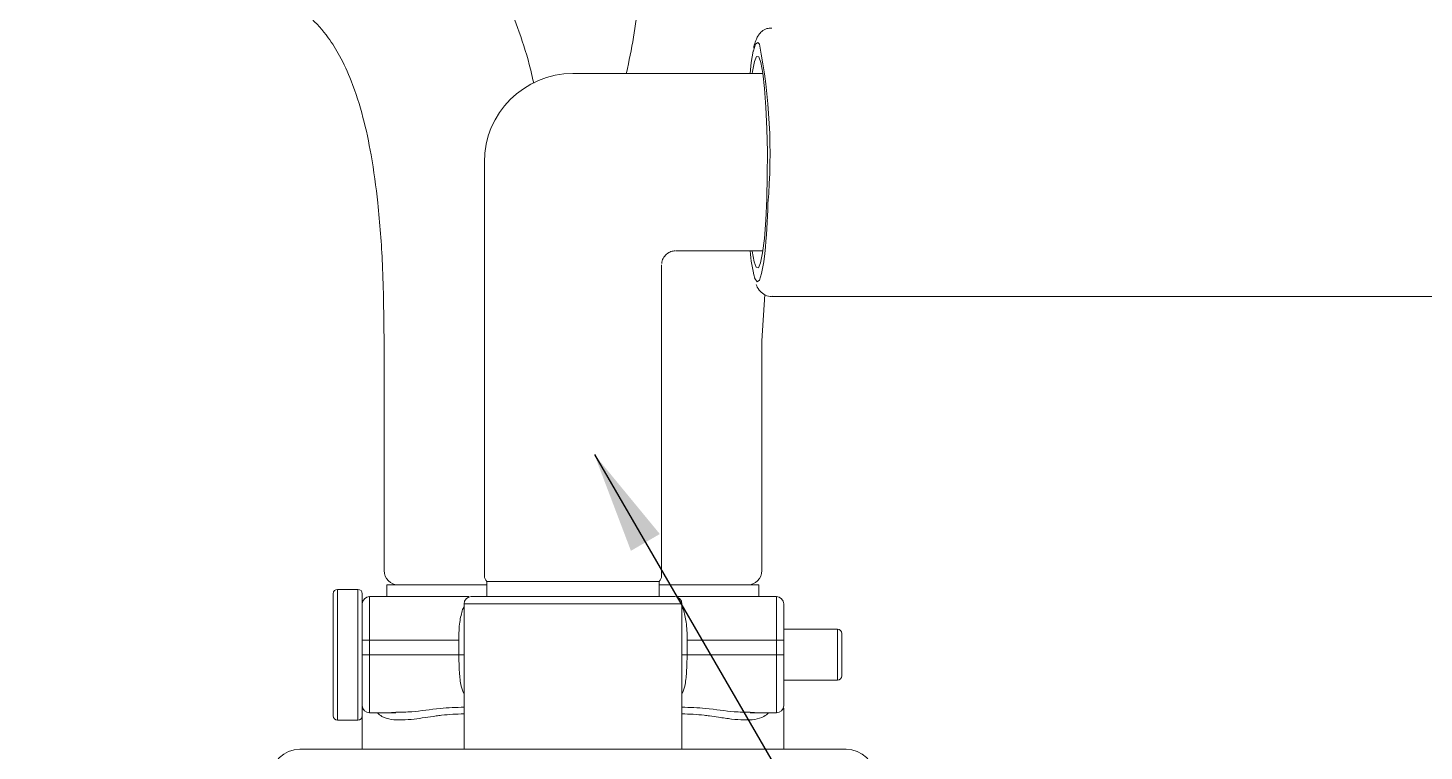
# Model space of a CAD drawing. Extents: x 14808 to 20058, y -13198 to -11680.
# Drawn here: x 15950.83 to 15998.87, y -12186.83 to -12161.95 of the extents above; entities that cross this region are included whole.
import ezdxf

# ---------------------------------------------------------------- set-up
doc = ezdxf.new("R2010")
doc.units = 0
doc.header["$LTSCALE"] = 7
doc.header["$MEASUREMENT"] = 0
doc.layers.get('0').update_dxf_attribs({"color": 2, "linetype": 'CONTINUOUS'})
doc.layers.add('D', color=2, linetype='CONTINUOUS')
doc.layers.add('DWG', color=7, linetype='CONTINUOUS')
doc.styles.add('GHS', font='romans', dxfattribs={"bigfont": 'ghs'})
doc.dimstyles.new('STANDARD$7', dxfattribs={"dimtxt": 3.5, "dimasz": 3, "dimexe": 1, "dimexo": 0.0625, "dimgap": 1, "dimtad": 1, "dimdec": 4, "dimzin": 0, "dimdsep": 46, "dimtxsty": 'GHS', "dimcen": 1, "dimclrt": 2, "dimadec": 0, "dimazin": 0, "dimtfac": 1, "dimtdec": 4, "dimtofl": 0, "dimtmove": 0, "dimatfit": 3, "dimfxl": 1, "dimtolj": 1, "dimtzin": 0, "dimarcsym": 0})

msp = doc.modelspace()

# ---------------------------------------------------------------- hatches: boundary and pattern name
at = {"linetype": 'Continuous', "lineweight": 0}
h = msp.add_hatch(dxfattribs=at)
h.set_pattern_fill('ANSI31', color=2, scale=0.5, style=0)
h.set_pattern_definition([(45, (16191.9034, -11909.3088), (-1.122532, 1.122532), [])])
edge = h.paths.add_edge_path(flags=0)
edge.add_ellipse((16030.803, -12189.068), major_axis=(12.5, 0), ratio=0.999976, start_angle=270, end_angle=359)
edge.add_line((16043.301, -12189.286), (16044.134, -12141.568))
edge.add_line((16044.134, -12141.568), (16042.634, -12141.568))
edge.add_line((16042.634, -12141.568), (16041.802, -12189.251))
edge.add_ellipse((16031.303, -12189.068), major_axis=(-10.5, 0), ratio=0.999976, start_angle=90, end_angle=179, ccw=False)
edge.add_line((16031.303, -12199.568), (15949.231, -12199.568))
edge.add_ellipse((15949.231, -12206.068), major_axis=(6.5, 0), ratio=0.999976, start_angle=90, end_angle=175.904)
edge.add_ellipse((15942.249, -12205.568), major_axis=(0.5, 0), ratio=0.999976, start_angle=270, end_angle=355.904, ccw=False)
edge.add_line((15942.249, -12206.068), (15941.205, -12206.068))
edge.add_line((15941.205, -12206.068), (15941.217, -12206.768))
edge.add_line((15941.217, -12206.768), (15942.22, -12206.768))
edge.add_line((15942.22, -12206.768), (15942.242, -12208.068))
edge.add_line((15942.242, -12208.068), (15944.195, -12208.068))
edge.add_line((15944.195, -12208.068), (15944.223, -12206.48))
edge.add_ellipse((15949.222, -12206.568), major_axis=(-5, 0), ratio=0.999976, start_angle=270, end_angle=359, ccw=False)
edge.add_line((15949.222, -12201.568), (16030.803, -12201.568))

# ---------------------------------------------------------------- linework, layer by layer
at = {"color": 7, "linetype": 'Continuous', "lineweight": 15}
for p, q in [((15976.118, -12163.518), (15969.582, -12163.518)), ((15966.532, -12166.568), (15966.532, -12180.803)), ((15973.116, -12169.618), (15976.118, -12169.618)), ((15972.632, -12180.803), (15972.632, -12170.102)), ((15976.082, -12172.718), (15976.189, -12171.127)), ((15976.43, -12171.193), (16002.815, -12171.193)), ((15963.082, -12172.718), (15963.082, -12180.618)), ((15976.082, -12180.618), (15976.082, -12172.705)), ((15962.182, -12181.268), (15961.482, -12181.268)), ((15961.482, -12181.268), (15961.482, -12185.768)), ((15962.182, -12185.768), (15962.182, -12181.268)), ((15963.182, -12181.118), (15963.182, -12181.518)), ((15963.182, -12181.118), (15966.619, -12181.118)), ((15966.619, -12180.993), (15966.619, -12181.518)), ((15966.619, -12180.993), (15972.544, -12180.993)), ((15972.544, -12181.518), (15972.544, -12180.993)), ((15972.544, -12181.118), (15975.982, -12181.118)), ((15975.982, -12181.518), (15975.982, -12181.118)), ((15961.332, -12185.618), (15961.332, -12181.418)), ((15962.332, -12181.418), (15962.332, -12185.618)), ((15962.582, -12181.518), (15962.582, -12183.018)), ((15965.994, -12181.518), (15962.582, -12181.518)), ((15965.832, -12181.768), (15965.832, -12186.768)), ((15973.332, -12181.768), (15965.832, -12181.768)), ((15976.582, -12181.518), (15973.169, -12181.518)), ((15973.332, -12186.768), (15973.332, -12181.768)), ((15976.582, -12183.018), (15976.582, -12181.518)), ((15965.832, -12181.874), (15965.786, -12181.957)), ((15978.682, -12182.643), (15976.832, -12182.643)), ((15978.682, -12184.393), (15978.682, -12182.643)), ((15978.832, -12182.793), (15978.832, -12184.243)), ((15962.332, -12183.018), (15962.582, -12183.018)), ((15962.582, -12183.018), (15965.652, -12183.018)), ((15962.582, -12183.018), (15962.582, -12183.518)), ((15965.652, -12183.518), (15965.652, -12183.018)), ((15973.511, -12183.018), (15973.511, -12183.518)), ((15973.511, -12183.018), (15976.582, -12183.018)), ((15976.582, -12183.518), (15976.582, -12183.018)), ((15976.582, -12183.018), (15976.832, -12183.018)), ((15976.832, -12183.018), (15976.832, -12183.518)), ((15962.582, -12183.518), (15962.332, -12183.518)), ((15965.652, -12183.518), (15962.582, -12183.518)), ((15962.582, -12183.518), (15962.582, -12185.518)), ((15976.582, -12183.518), (15973.511, -12183.518)), ((15976.832, -12183.518), (15976.582, -12183.518)), ((15976.582, -12185.518), (15976.582, -12183.518)), ((15976.832, -12184.393), (15978.682, -12184.393)), ((15962.332, -12185.618), (15962.332, -12186.768)), ((15962.582, -12185.518), (15963.488, -12185.518)), ((15963.488, -12185.498), (15963.338, -12185.503)), ((15975.83, -12185.503), (15975.678, -12185.498)), ((15975.678, -12185.518), (15976.582, -12185.518)), ((15976.832, -12186.768), (15976.832, -12185.355)), ((15961.482, -12185.768), (15962.182, -12185.768)), ((15960.185, -12186.768), (15978.979, -12186.768))]:
    msp.add_line(p, q, dxfattribs=at)
at = {"color": 8, "linetype": 'Continuous', "lineweight": 15}
msp.add_line((15973.377, -12181.957), (15973.332, -12181.874), dxfattribs=at)
at = {"color": 8, "linetype": 'Continuous', "lineweight": 15, "flags": 128}
for points in [[(15976.001, -12162.51), (15975.947, -12162.446), (15975.867, -12162.503), (15975.79, -12162.737), (15975.787, -12162.747)], [(15975.834, -12170.557), (15975.838, -12170.566), (15975.917, -12170.689), (15975.997, -12170.633), (15976.074, -12170.398), (15976.145, -12169.996), (15976.18, -12169.709)]]:
    msp.add_lwpolyline(points, dxfattribs=at)
at = {"color": 7, "linetype": 'Continuous', "lineweight": 15, "flags": 128}
for points in [[(15975.787, -12162.747), (15975.719, -12163.139), (15975.674, -12163.518)], [(15975.746, -12163.518), (15975.756, -12163.446), (15975.825, -12163.103), (15975.899, -12162.934), (15975.975, -12162.948), (15976.049, -12163.142), (15976.117, -12163.509), (15976.176, -12164.029), (15976.222, -12164.676), (15976.254, -12165.418), (15976.27, -12166.218), (15976.268, -12167.035), (15976.25, -12167.829)], [(15976.25, -12167.829), (15976.216, -12168.56), (15976.168, -12169.19), (15976.108, -12169.689), (15976.039, -12170.032), (15975.964, -12170.201), (15975.888, -12170.187), (15975.815, -12169.993), (15975.747, -12169.626), (15975.746, -12169.618)]]:
    msp.add_lwpolyline(points, dxfattribs=at)
at = {"color": 7, "linetype": 'Continuous', "lineweight": 15}
for centre, radius, start, end in [((15956.472, -12166.295), 19.892, 355.1019, 10.9685), ((15969.582, -12166.568), 3.05, 90, 180), ((15953.269, -12167.362), 23.032, 354.151, 358.4286), ((15981.031, -12169.185), 5.374, 184.6146, 194.7868), ((15963.582, -12180.618), 0.5, 180, 270), ((15966.782, -12180.803), 0.25, 180, 229.4584), ((15972.382, -12180.803), 0.25, 310.5416, 0), ((15975.582, -12180.618), 0.5, 270, 0), ((15961.482, -12181.418), 0.15, 90, 180), ((15962.182, -12181.418), 0.15, 0, 90), ((15962.582, -12181.768), 0.25, 90, 180), ((15966.082, -12181.768), 0.25, 90, 180), ((15973.082, -12181.768), 0.25, 360, 90), ((15976.582, -12181.768), 0.25, 0, 90), ((15978.682, -12182.793), 0.15, 0, 90), ((15978.682, -12184.243), 0.15, 270, 0), ((15961.482, -12185.618), 0.15, 180, 270), ((15962.182, -12185.618), 0.15, 270, 0), ((15962.582, -12185.268), 0.25, 180, 270), ((15976.582, -12185.268), 0.25, 270, 0), ((15960.185, -12187.768), 1, 90, 179.5), ((15978.979, -12187.768), 1, 0.5, 90)]:
    msp.add_arc(centre, radius, start, end, dxfattribs=at)
for points, knots in [([(15967.832, -12153.568), (15968.261, -12153.58), (15968.966, -12153.6), (15969.83, -12153.769), (15970.359, -12153.953), (15970.715, -12154.136), (15970.97, -12154.32), (15971.214, -12154.573), (15971.475, -12154.97), (15971.756, -12155.79), (15971.946, -12156.862), (15971.965, -12157.953), (15971.931, -12158.942), (15971.915, -12159.92), (15971.839, -12161.064), (15971.672, -12162.326), (15971.506, -12163.092), (15971.423, -12163.509), (15971.422, -12163.518)], [0, 0, 0, 0, 0.095637, 0.156956, 0.195575, 0.219988, 0.246019, 0.265315, 0.298162, 0.350633, 0.459572, 0.546556, 0.615689, 0.696843, 0.789582, 0.889392, 0.997759, 1, 1, 1, 1]), ([(15976.42, -12161.954), (15976.363, -12161.956), (15976.232, -12161.96), (15976.069, -12162.07), (15975.953, -12162.204), (15975.877, -12162.36), (15975.83, -12162.486), (15975.807, -12162.607), (15975.801, -12162.641)], [0, 0, 0, 0, 0.110908, 0.256397, 0.403237, 0.598532, 0.88674, 1, 1, 1, 1]), ([(15972.639, -12170.06), (15972.642, -12170.027), (15972.649, -12169.938), (15972.73, -12169.792), (15972.867, -12169.676), (15973.004, -12169.623), (15973.073, -12169.622), (15973.095, -12169.622)], [0, 0, 0, 0, 0.1510728, 0.4066363, 0.667334, 0.8958714, 1, 1, 1, 1]), ([(15975.884, -12170.776), (15975.909, -12170.839), (15975.952, -12170.944), (15976.125, -12171.113), (15976.312, -12171.202), (15976.415, -12171.185), (15976.437, -12171.182)], [0, 0, 0, 0, 0.40534, 0.677659, 0.931419, 1, 1, 1, 1]), ([(15962.332, -12181.768), (15962.332, -12181.784), (15962.332, -12181.81), (15962.332, -12181.966), (15962.332, -12182.127), (15962.332, -12182.326), (15962.332, -12182.618), (15962.332, -12182.86), (15962.332, -12183.018)], [0, 0, 0, 0, 0.239443, 0.369653, 0.5, 0.63021, 0.760557, 1, 1, 1, 1]), ([(15973.082, -12181.518), (15973.035, -12181.518), (15972.963, -12181.518), (15972.526, -12181.518), (15972.075, -12181.518), (15971.514, -12181.518), (15970.699, -12181.518), (15969.582, -12181.518), (15968.464, -12181.518), (15967.649, -12181.518), (15967.088, -12181.518), (15966.637, -12181.518), (15966.2, -12181.518), (15966.128, -12181.518), (15966.082, -12181.518)], [0, 0, 0, 0, 0.119728, 0.18418, 0.25, 0.31582, 0.380272, 0.5, 0.619728, 0.68418, 0.75, 0.81582, 0.880272, 1, 1, 1, 1]), ([(15976.832, -12181.768), (15976.832, -12181.784), (15976.832, -12181.81), (15976.832, -12181.966), (15976.832, -12182.127), (15976.832, -12182.326), (15976.832, -12182.618), (15976.832, -12182.86), (15976.832, -12183.018)], [0, 0, 0, 0, 0.239443, 0.369653, 0.5, 0.63021, 0.760557, 1, 1, 1, 1]), ([(15965.786, -12181.957), (15965.747, -12182.096), (15965.686, -12182.313), (15965.657, -12182.693), (15965.654, -12182.907), (15965.652, -12183.018)], [0, 0, 0, 0, 0.459518, 0.719399, 1, 1, 1, 1]), ([(15973.511, -12183.018), (15973.509, -12182.907), (15973.506, -12182.693), (15973.477, -12182.313), (15973.416, -12182.096), (15973.377, -12181.957)], [0, 0, 0, 0, 0.280601, 0.540482, 1, 1, 1, 1]), ([(15962.332, -12183.518), (15962.332, -12183.738), (15962.332, -12184.077), (15962.332, -12184.485), (15962.332, -12184.764), (15962.332, -12184.99), (15962.332, -12185.208), (15962.332, -12185.244), (15962.332, -12185.268)], [0, 0, 0, 0, 0.239443, 0.369673, 0.5, 0.63023, 0.760557, 1, 1, 1, 1]), ([(15965.652, -12183.518), (15965.657, -12183.72), (15965.665, -12184.1), (15965.715, -12184.573), (15965.797, -12184.788), (15965.832, -12184.878)], [0, 0, 0, 0, 0.399828, 0.747752, 1, 1, 1, 1]), ([(15973.332, -12184.878), (15973.366, -12184.788), (15973.448, -12184.574), (15973.498, -12184.1), (15973.506, -12183.72), (15973.511, -12183.518)], [0, 0, 0, 0, 0.2522293, 0.6001416, 1, 1, 1, 1]), ([(15976.832, -12185.268), (15976.832, -12185.244), (15976.832, -12185.208), (15976.832, -12184.99), (15976.832, -12184.764), (15976.832, -12184.485), (15976.832, -12184.077), (15976.832, -12183.738), (15976.832, -12183.518)], [0, 0, 0, 0, 0.2394429, 0.3697704, 0.5, 0.6303275, 0.7605571, 1, 1, 1, 1]), ([(15965.832, -12185.55), (15965.571, -12185.561), (15965.246, -12185.575), (15964.674, -12185.653), (15964.051, -12185.752), (15963.427, -12185.786), (15963.03, -12185.678), (15962.901, -12185.562), (15962.851, -12185.518)], [0, 0, 0, 0, 0.211003, 0.263174, 0.491577, 0.770327, 0.911269, 1, 1, 1, 1]), ([(15965.832, -12185.323), (15965.559, -12185.333), (15964.936, -12185.355), (15964.125, -12185.492), (15963.667, -12185.496), (15963.488, -12185.498)], [0, 0, 0, 0, 0.321146, 0.735438, 1, 1, 1, 1]), ([(15975.678, -12185.498), (15975.499, -12185.496), (15975.04, -12185.492), (15974.229, -12185.355), (15973.604, -12185.333), (15973.332, -12185.323)], [0, 0, 0, 0, 0.264365, 0.678698, 1, 1, 1, 1]), ([(15976.312, -12185.518), (15976.262, -12185.562), (15976.133, -12185.678), (15975.736, -12185.786), (15975.196, -12185.758), (15974.646, -12185.676), (15974.326, -12185.631), (15973.917, -12185.574), (15973.592, -12185.561), (15973.332, -12185.55)], [0, 0, 0, 0, 0.088701, 0.229596, 0.508252, 0.648538, 0.736913, 0.789068, 1, 1, 1, 1])]:
    msp.add_open_spline(points, degree=3, knots=knots, dxfattribs=at)
for points in [[(15965.845, -12183.518), (15965.833, -12183.518), (15965.807, -12183.518), (15965.76, -12183.518), (15965.707, -12183.518), (15965.671, -12183.518), (15965.652, -12183.518)], [(15973.511, -12183.518), (15973.492, -12183.518), (15973.456, -12183.518), (15973.403, -12183.518), (15973.356, -12183.518), (15973.331, -12183.518), (15973.318, -12183.518)]]:
    msp.add_open_spline(points, degree=3, dxfattribs=at)
at = {"layer": 'DWG', "color": 7, "linetype": 'Continuous', "lineweight": 15}
for points, knots in [([(15968.23, -12163.852), (15968.182, -12163.638), (15968.037, -12162.986), (15967.715, -12162.017), (15967.238, -12160.827), (15966.593, -12159.572), (15965.632, -12158.186), (15964.388, -12156.912), (15962.994, -12155.89), (15961.616, -12155.129), (15960.324, -12154.625), (15959.124, -12154.253), (15957.743, -12153.866), (15956.017, -12153.406), (15953.86, -12152.922), (15951.53, -12152.552), (15949.324, -12152.268), (15947.407, -12151.948), (15945.72, -12151.579), (15943.982, -12151.136), (15942.175, -12150.656), (15940.27, -12150.199), (15938.238, -12149.772), (15936.046, -12149.385), (15933.88, -12149.077), (15931.937, -12148.842), (15930.182, -12148.654), (15928.466, -12148.487), (15926.472, -12148.311), (15924.103, -12148.126), (15921.204, -12147.93), (15917.869, -12147.736), (15914.021, -12147.541), (15909.895, -12147.352), (15905.85, -12147.228), (15902.248, -12147.197), (15899.209, -12147.243), (15896.765, -12147.333), (15894.75, -12147.428), (15893.001, -12147.511), (15891.225, -12147.581), (15889.276, -12147.627), (15887.462, -12147.625), (15885.871, -12147.593), (15884.631, -12147.555), (15883.333, -12147.506), (15881.785, -12147.447), (15879.815, -12147.387), (15877.35, -12147.346), (15874.461, -12147.354), (15871.236, -12147.431), (15868.99, -12147.521), (15867.832, -12147.568)], [0, 0, 0, 0, 0.006182, 0.018788, 0.028734, 0.04236, 0.058591, 0.076327, 0.092645, 0.10748, 0.120611, 0.132112, 0.143556, 0.161671, 0.182915, 0.20605, 0.228099, 0.245552, 0.260585, 0.276602, 0.295912, 0.313108, 0.331633, 0.354255, 0.375753, 0.393289, 0.409457, 0.425587, 0.442044, 0.466178, 0.49311, 0.524755, 0.561256, 0.602563, 0.641795, 0.675912, 0.704758, 0.728311, 0.745881, 0.762519, 0.778453, 0.796601, 0.818005, 0.830002, 0.841777, 0.853316, 0.86706, 0.886067, 0.909432, 0.936837, 0.967429, 1, 1, 1, 1]), ([(15867.832, -12153.568), (15868.911, -12153.606), (15871.058, -12153.683), (15874.225, -12153.707), (15877.25, -12153.648), (15879.828, -12153.532), (15881.884, -12153.408), (15883.41, -12153.307), (15884.818, -12153.218), (15886.699, -12153.115), (15889.053, -12153.042), (15891.726, -12153.063), (15894.188, -12153.146), (15896.677, -12153.256), (15899.413, -12153.361), (15902.556, -12153.43), (15906.044, -12153.465), (15909.297, -12153.485), (15912.242, -12153.515), (15914.82, -12153.566), (15917.443, -12153.657), (15919.944, -12153.781), (15922.106, -12153.918), (15923.837, -12154.047), (15925.166, -12154.158), (15926.237, -12154.257), (15927.33, -12154.365), (15928.709, -12154.514), (15930.392, -12154.719), (15932.139, -12154.964), (15933.722, -12155.209), (15935.178, -12155.455), (15936.617, -12155.714), (15938.204, -12156.012), (15939.947, -12156.345), (15941.589, -12156.648), (15943.117, -12156.93), (15944.585, -12157.216), (15946.119, -12157.539), (15947.521, -12157.854), (15948.746, -12158.139), (15949.938, -12158.413), (15951.26, -12158.696), (15952.729, -12158.971), (15954.276, -12159.219), (15955.743, -12159.466), (15956.908, -12159.747), (15957.834, -12160.052), (15958.705, -12160.422), (15959.494, -12160.811), (15960.105, -12161.206), (15960.643, -12161.658), (15961.13, -12162.207), (15961.6, -12162.958), (15962.016, -12163.872), (15962.374, -12165.018), (15962.672, -12166.426), (15962.899, -12168.115), (15963.056, -12170.254), (15963.072, -12171.838), (15963.082, -12172.718)], [0, 0, 0, 0, 0.030452, 0.060586, 0.089621, 0.116229, 0.133753, 0.147923, 0.159521, 0.173743, 0.201594, 0.22666, 0.249974, 0.271865, 0.297707, 0.327945, 0.361562, 0.397741, 0.421665, 0.44639, 0.471809, 0.496688, 0.517729, 0.53338, 0.545958, 0.555579, 0.563881, 0.577184, 0.595092, 0.612055, 0.627191, 0.640439, 0.653788, 0.66848, 0.686019, 0.703853, 0.715552, 0.729822, 0.746045, 0.759803, 0.770393, 0.781511, 0.794419, 0.808685, 0.824075, 0.839145, 0.850841, 0.857844, 0.866938, 0.877684, 0.883981, 0.888888, 0.898326, 0.905423, 0.914572, 0.92711, 0.93956, 0.955338, 0.975215, 1, 1, 1, 1])]:
    msp.add_open_spline(points, degree=3, knots=knots, dxfattribs=at)

# ---------------------------------------------------------------- leaders
at = {"layer": 'D'}
for points in [[(16006.889, -12176.412), (15989.751, -12210.129)], [(15970.317, -12176.626), (15989.751, -12210.129)]]:
    msp.add_leader(points, dimstyle='STANDARD$7', override={"dimscale": 1, "dimasz": 3.5, "dimtad": 0, "dimcen": 5, "dimtp": 0.1, "dimtm": 1e-09}, dxfattribs=at)

doc.saveas('drawing.dxf')
